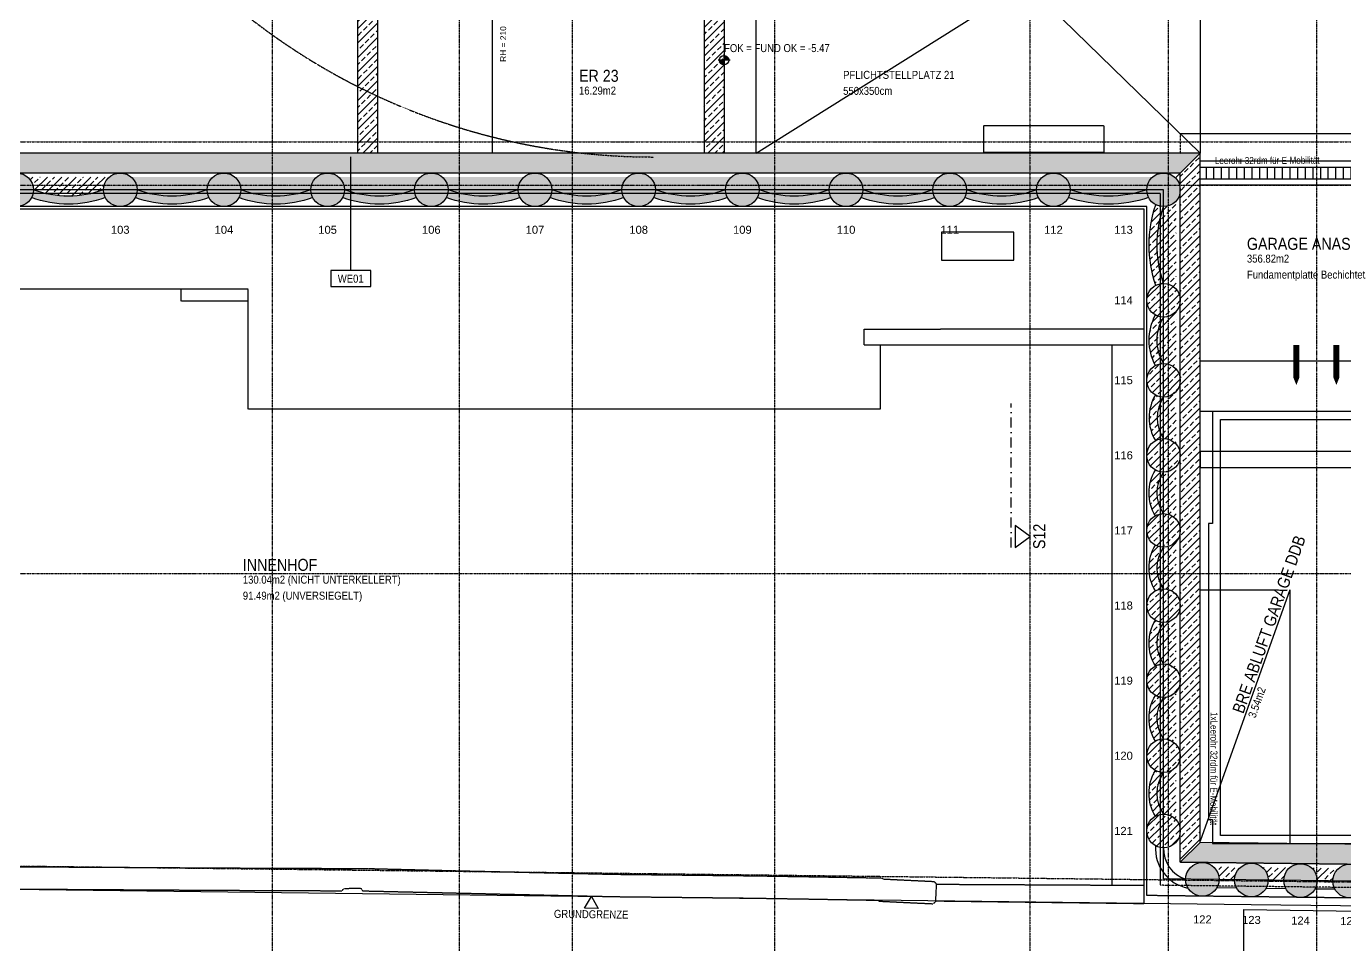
# Model space of a CAD drawing. Header units: millimetres. Extents: x -22184 to 119634, y -59962 to 51543.
# Drawn here: x 19853 to 36323, y -34334 to -22857 of the extents above; entities that cross this region are included whole.
import ezdxf
from ezdxf.enums import TextEntityAlignment as Align

# ---------------------------------------------------------------- set-up
doc = ezdxf.new("R2010")
doc.units = ezdxf.units.MM
for name, pattern in [('DASHDOT', [1, 0.5, -0.25, 0, -0.25]), ('HIDDEN2', [0.1875, 0.125, -0.0625]), ('STRICHPUNKT', [1, 0.5, -0.25, 0, -0.25]), ('STRICHPUNKTX2', [2, 1, -0.5, 0, -0.5])]:
    doc.linetypes.add(name, pattern=pattern)
for name, color, linetype in [('00-WOL-G00-Lkg-M0', 22, 'Continuous'), ('01-SCH-G00-Lkg-M0', 8, 'STRICHPUNKTX2'), ('01-SYM-G00-Lkg-Aufbauten', 8, 'Continuous'), ('01-SYM-G00-Lkg-M0', 8, 'Continuous'), ('01-TXT---------M0', 1, 'Continuous'), ('01-TXT---------PP', 1, 'Continuous'), ('01-TXT-G00-LKG-M0', 1, 'Continuous'), ('02-ANS-G00-LKG-M0', 8, 'Continuous'), ('02-ANS-G00-Lkg-Rigol', 8, 'Continuous'), ('02-AXO-G00-Lkg-M0', 8, 'STRICHPUNKT'), ('02-DIM-G00-LKG-ROHBAU', 8, 'Continuous'), ('02-FIL-G00-Lkg-STB', 8, 'Continuous'), ('02-HID-G00-LKG-M0', 8, 'HIDDEN2'), ('02-PKW-G00-LKG-M0', 8, 'Continuous'), ('02-TWA-G00-LKG-M0', 4, 'Continuous'), ('02-TWB-G00-LKG-M0', 5, 'Continuous'), ('02-WDA-G00-LKG-M0', 8, 'Continuous'), ('07-TXT---------M0', 8, 'Continuous'), ('09-FIL-G00-LKG-BLAU', 161, 'Continuous'), ('09-VER-G00-LKG-GRUNDSTÜCKSGRENZE', 161, 'Continuous')]:
    doc.layers.add(name, color=color, linetype=linetype)
doc.layers.add('00_HLP-G00-LKG-M0', color=6, linetype='Continuous', plot=False)
doc.layers.add('00_HLP-G00-LKG-STELLPLATZ', color=60, linetype='Continuous', plot=False)
doc.layers.add('E_Bauangaben', color=242, linetype='Continuous', true_color=0xcb1042)
doc.styles.add('0.EG (1)$0$ERSTELLTER_STIL_2', font='ARIALN.TTF')
doc.styles.add('ARIAL', font='arial.ttf', dxfattribs={"width": 0.85})
doc.styles.get("Standard").update_dxf_attribs({"font": 'arial.ttf'})
doc.linetypes.add('ZICKZACK', pattern='A,0.00254,-5.08,[131,ltypeshp.shx,S=5.08,R=0,X=-5.08,Y=0],-10.16,[131,ltypeshp.shx,S=5.08,R=180,X=5.08,Y=0],-5.08', length=20.32254)
pattern_1 = [(44.70755, (-36695.91, -241542.11), (-89.34302, 90.25976), []), (44.70755, (-36606.11, -241542.57), (-89.34302, 90.25976), [63.5, -31.75])]
pattern_2 = [(44.70755, (-35675.08, -41544.72), (-89.34302, 90.25976), []), (44.70755, (-35585.27, -41545.18), (-89.34302, 90.25976), [63.5, -31.75])]
pattern_3 = [(45.1423, (16398.9, 6975.42), (-90.02532, 89.57924), []), (45.1423, (16488.7, 6975.64), (-90.02532, 89.57924), [63.5, -31.75])]
pattern_4 = [(45, (-38842.03, -63810.26), (-89.80256, 89.80256), []), (45, (-38752.23, -63810.26), (-89.80256, 89.80256), [63.5, -31.75])]

# ---------------------------------------------------------------- blocks, each defined once
blk = doc.blocks.new('01-HK3')
blk.add_lwpolyline([(0, 0), (0.0423, 0.0732), (-0.0423, 0.0732)], close=True)
at = {"color": 0, "style": 'ARIAL', "width": 0.85}
blk.add_attdef('HEIGHT', text='', height=0.05, dxfattribs=at).set_placement((0, 0.35), align=Align.TOP_CENTER)
blk = doc.blocks.new('01-SQM')
at = {"layer": '01-TXT---------M0', "color": 1, "style": 'ARIAL', "width": 0.85}
blk.add_attdef('ROOM', (0, 0), '', height=0.15, dxfattribs=at)
blk.add_attdef('AREA', text='', height=0.1, dxfattribs=at).set_placement((0, -0.06), align=Align.TOP_LEFT)
at = {"layer": '01-TXT---------PP', "color": 1, "style": 'ARIAL', "width": 0.85}
blk.add_attdef('NR', text='', height=0.15, dxfattribs=at).set_placement((-0.117, 0), align=Align.RIGHT)
blk.add_attdef('FLOOR', text='', height=0.1, dxfattribs=at).set_placement((0, -0.26), align=Align.TOP_LEFT)
blk = doc.blocks.new('BodenWandaufbau')
blk.add_line((0.597, -0.391), (0.597, -1.811))
blk.add_lwpolyline([(0.597, -0.391), (0.847, -0.391), (0.847, -0.191), (0.347, -0.191), (0.347, -0.391)], close=True)
at = {"layer": '01-TXT---------M0', "color": 0, "style": 'ARIAL', "width": 0.85}
blk.add_attdef('NR', text='', height=0.1, rotation=0, dxfattribs=at).set_placement((0.597, -0.291), align=Align.MIDDLE)
blk = doc.blocks.new('01-HK1')
for p, q in [((-0.001, -0.074), (-0.001, 0.074)), ((0.074, 0), (-0.075, 0))]:
    blk.add_line(p, q)
blk.add_circle((-0.001, 0), 0.0586)
for points in [[(-0.001, 0.059), (0.041, 0.041), (-0.001, 0)], [(-0.001, 0), (0.058, 0), (0.041, 0.041)], [(-0.059, 0), (-0.042, -0.041), (-0.001, 0)], [(-0.042, -0.041), (-0.001, -0.059), (-0.001, 0)]]:
    blk.add_solid(points)
at = {"layer": '01-TXT---------M0', "color": 8, "style": 'ARIAL', "width": 0.85}
blk.add_attdef('HEIGHT', text='', height=0.1, dxfattribs=at).set_placement((0, 0.2), align=Align.TOP_CENTER)
blk = doc.blocks.new('07_Doppelparker_2_250x520')
blk.add_lwpolyline([(5.4, -2.6), (5.1, -2.6), (5.1, -2.65), (1.4, -2.65), (1.4, -2.6), (0, -2.6), (0, 2.6), (1.4, 2.6), (1.4, 2.65), (5.1, 2.65), (5.1, 2.6), (5.4, 2.6), (5.4, -2.6)])
for points in [[(0.1, 2.5), (0.1, 0), (5.3, 0), (5.3, 2.5)], [(0.1, -2.5), (0.1, 0), (5.3, 0), (5.3, -2.5)]]:
    blk.add_lwpolyline(points, close=True)
blk = doc.blocks.new('schnittführung')
at = {"color": 4, "linetype": 'DASHDOT', "ltscale": 0.25}
blk.add_line((0.237, -0.138), (0.237, 1.662), dxfattribs=at)
blk.add_line((0.237, -0.138), (0.237, 1.662), dxfattribs=at)
blk.add_line((0.237, -0.138), (0.237, 1.662), dxfattribs=at)
at = {"color": 4}
blk.add_lwpolyline([(0.187, 0.138), (0.187, -0.138), (0, 0)], close=True, dxfattribs=at)
at = {"layer": '07-TXT---------M0', "color": 9, "style": 'ARIAL', "text_generation_flag": 6, "width": 0.85}
blk.add_attdef('SCHNITT', text='', height=0.15, rotation=270, dxfattribs=at).set_placement((-0.037, 0), align=Align.CENTER)

msp = doc.modelspace()

# ---------------------------------------------------------------- hatches: boundary and pattern name
at = {"layer": '02-ANS-G00-Lkg-Rigol'}
h = msp.add_hatch(dxfattribs=at)
h.set_pattern_fill('ANSI31', color=256, scale=30, angle=152.04654196, style=0)
h.set_pattern_definition([(90, (-38842.03, -63810.26), (-95.25, -1e-06), [])])
h.paths.add_polyline_path([(39820.5962, -24615.2555), (39820.5962, -24765.2555), (34520.5985, -24765.2556), (34520.5985, -24615.2556)])
at = {"layer": '02-FIL-G00-Lkg-STB'}
h = msp.add_hatch(dxfattribs=at)
h.set_pattern_fill('ANSI33', color=256, scale=20, angle=107.04654196, style=0)
h.set_pattern_definition(pattern_4)
h.paths.add_polyline_path([(24240.5985, -19402.7306, -0.0210312694), (23990.5985, -19118.6829), (23990.5985, -24440.2557), (24240.5985, -24440.2557)])
h = msp.add_hatch(dxfattribs=at)
h.set_pattern_fill('ANSI33', color=256, scale=20, angle=107.04654196, style=0)
h.set_pattern_definition(pattern_4)
h.paths.add_polyline_path([(28320.5985, -24440.2557), (28570.5985, -24440.2557), (28570.5985, -20790.2557), (28570.5985, -20540.2554), (28320.5985, -20540.2557)])
h = msp.add_hatch(dxfattribs=at)
h.set_pattern_fill('ANSI33', color=256, scale=20, angle=107.04654196, style=0)
h.set_pattern_definition(pattern_4)
h.paths.add_polyline_path([(34520.5985, -24440.2556), (19540.5985, -24440.2558), (19290.6048, -24690.2495), (34270.5986, -24690.2555)])
h = msp.add_hatch(dxfattribs=at)
h.set_pattern_fill('ANSI33', color=256, scale=20, angle=107.04654196, style=0)
h.set_pattern_definition(pattern_4)
h.paths.add_polyline_path([(34520.5985, -24765.2556), (34520.5985, -24765.2556), (34520.5985, -24615.2556), (34520.5985, -24440.2556), (34270.5985, -24690.2556), (34270.5987, -33305.6203), (34520.5991, -33058.6023), (34520.5988, -28370.2549), (34520.5986, -28370.2549), (34520.5986, -28170.2549), (34520.5988, -28170.2549)])
h = msp.add_hatch(dxfattribs=at)
h.set_pattern_fill('ANSI33', color=256, scale=20, angle=107.04654196, style=0)
h.set_pattern_definition(pattern_1)
edge = h.paths.add_edge_path()
edge.add_arc((19730.5985, -24900.2558), 210, 107.04654196, 467.04654196)
edge = h.paths.add_edge_path()
edge.add_arc((21026.0531, -24900.2558), 210, 107.04654196, 467.04654196)
edge = h.paths.add_edge_path()
edge.add_arc((22321.5076, -24900.2558), 210, 107.04654196, 467.04654196)
edge = h.paths.add_edge_path()
edge.add_arc((23616.9622, -24900.2557), 210, 107.04654196, 467.04654196)
edge = h.paths.add_edge_path()
edge.add_arc((24912.4167, -24900.2557), 210, 107.04654196, 467.04654196)
edge = h.paths.add_edge_path()
edge.add_arc((26207.8713, -24900.2557), 210, 107.04654196, 467.04654196)
edge = h.paths.add_edge_path()
edge.add_arc((27503.3258, -24900.2557), 210, 107.04654196, 467.04654196)
edge = h.paths.add_edge_path()
edge.add_arc((28798.7803, -24900.2557), 210, 107.04654196, 467.04654196)
edge = h.paths.add_edge_path()
edge.add_arc((30094.2349, -24900.2557), 210, 107.04654196, 467.04654196)
edge = h.paths.add_edge_path()
edge.add_arc((31389.6894, -24900.2557), 210, 107.04654196, 467.04654196)
edge = h.paths.add_edge_path()
edge.add_arc((32685.144, -24900.2556), 210, 107.04654196, 467.04654196)
edge = h.paths.add_edge_path()
edge.add_arc((34060.5985, -24900.2556), 210, 107.04654196, 467.04654196)
h = msp.add_hatch(dxfattribs=at)
h.set_pattern_fill('ANSI33', color=256, scale=20, angle=107.04654196, style=0)
h.set_pattern_definition(pattern_2)
h.paths.add_polyline_path([(20890.0384, -24740.2558), (19866.6132, -24740.2558, -0.220012499), (19940.5985, -24900.2558, 0.1827622014), (20816.0531, -24900.2558, -0.220012499)])
h = msp.add_hatch(dxfattribs=at)
h.set_pattern_fill('ANSI33', color=256, scale=20, angle=107.04654196, style=0)
h.set_pattern_definition(pattern_2)
h.paths.add_polyline_path([(33924.5838, -24740.2556), (32821.1587, -24740.2556, -0.2200124989), (32895.144, -24900.2556, 0.1674632471), (33850.5985, -24900.2556, -0.2200124989)])
h.paths.add_polyline_path([(32549.1293, -24740.2556), (31525.7041, -24740.2556, -0.220012499), (31599.6894, -24900.2556, 0.1827622014), (32475.144, -24900.2556, -0.220012499)])
h.paths.add_polyline_path([(31253.6747, -24740.2557), (30230.2496, -24740.2557, -0.2200124989), (30304.2349, -24900.2557, 0.1827622014), (31179.6894, -24900.2557, -0.2200124989)])
h.paths.add_polyline_path([(29958.2202, -24740.2557), (28934.795, -24740.2557, -0.2200124989), (29008.7803, -24900.2557, 0.1827622014), (29884.2349, -24900.2557, -0.2200124989)])
h.paths.add_polyline_path([(28588.7803, -24900.2557, -0.2200124989), (28662.7656, -24740.2557), (27639.3405, -24740.2557, -0.2200124989), (27713.3258, -24900.2557, 0.1827622014)])
h.paths.add_polyline_path([(27293.3258, -24900.2557, -0.2200124989), (27367.3111, -24740.2557), (26343.886, -24740.2557, -0.220012499), (26417.8713, -24900.2557, 0.1827622014)])
h.paths.add_polyline_path([(25997.8713, -24900.2557, -0.2200124989), (26071.8565, -24740.2557), (25048.4314, -24740.2557, -0.220012499), (25122.4167, -24900.2557, 0.1827622014)])
h.paths.add_polyline_path([(24776.402, -24740.2557), (23752.9769, -24740.2557, -0.220012499), (23826.9622, -24900.2557, 0.1827622014), (24702.4167, -24900.2557, -0.2200124989)])
h.paths.add_polyline_path([(23480.9475, -24740.2557), (22457.5223, -24740.2558, -0.220012499), (22531.5076, -24900.2558, 0.1827622014), (23406.9622, -24900.2557, -0.2200124989)])
h.paths.add_polyline_path([(22185.4929, -24740.2558), (21162.0678, -24740.2558, -0.220012499), (21236.0531, -24900.2558, 0.1827622014), (22111.5076, -24900.2558, -0.2200124989)])
h = msp.add_hatch(dxfattribs=at)
h.set_pattern_fill('ANSI33', color=256, scale=20, angle=107.04654196, style=0)
h.set_pattern_definition(pattern_2)
h.paths.add_polyline_path([(19940.5985, -24900.2558, -0.1216104922), (19916.4717, -24997.9858, 0.1781298372), (20840.1799, -24997.9858, -0.1216104922), (20816.0531, -24900.2558, -0.1827622014)])
h.paths.add_polyline_path([(22135.6344, -24997.9858, -0.1216104922), (22111.5076, -24900.2558, -0.1827622014), (21236.0531, -24900.2558, -0.1216104922), (21211.9263, -24997.9858, 0.1781298372)])
h.paths.add_polyline_path([(23406.9622, -24900.2557, -0.1827622014), (22531.5076, -24900.2558, -0.1216104922), (22507.3808, -24997.9858, 0.1781298372), (23431.089, -24997.9858, -0.1216104921)])
h.paths.add_polyline_path([(24726.5435, -24997.9857, -0.1216104922), (24702.4167, -24900.2557, -0.1827622014), (23826.9622, -24900.2557, -0.1216104922), (23802.8354, -24997.9857, 0.1781298372)])
h.paths.add_polyline_path([(26021.9981, -24997.9857, -0.1216104922), (25997.8713, -24900.2557, -0.1827622014), (25122.4167, -24900.2557, -0.1216104922), (25098.2899, -24997.9857, 0.1781298372)])
h.paths.add_polyline_path([(27317.4526, -24997.9857, -0.1216104922), (27293.3258, -24900.2557, -0.1827622014), (26417.8713, -24900.2557, -0.1216104922), (26393.7444, -24997.9857, 0.1781298372)])
h.paths.add_polyline_path([(28612.9071, -24997.9857, -0.1216104922), (28588.7803, -24900.2557, -0.1827622014), (27713.3258, -24900.2557, -0.1216104922), (27689.199, -24997.9857, 0.1781298372)])
h.paths.add_polyline_path([(29908.3617, -24997.9857, -0.1216104921), (29884.2349, -24900.2557, -0.1827622014), (29008.7803, -24900.2557, -0.1216104922), (28984.6535, -24997.9857, 0.1781298372)])
h.paths.add_polyline_path([(31203.8162, -24997.9857, -0.1216104922), (31179.6894, -24900.2557, -0.1827622014), (30304.2349, -24900.2557, -0.1216104922), (30280.1081, -24997.9857, 0.1781298372)])
h.paths.add_polyline_path([(32499.2708, -24997.9856, -0.1216104921), (32475.144, -24900.2556, -0.1827622014), (31599.6894, -24900.2556, -0.1216104922), (31575.5626, -24997.9857, 0.1781298372)])
h.paths.add_polyline_path([(33874.5915, -24997.7307, -0.1212626825), (33850.5985, -24900.2556, -0.1674632471), (32895.144, -24900.2556, -0.1212626824), (32871.151, -24997.7307, 0.1644874363)])
h = msp.add_hatch(dxfattribs=at)
h.set_pattern_fill('ANSI33', color=256, scale=20, angle=107.04654196, style=0)
h.set_pattern_definition(pattern_3)
h.paths.add_polyline_path([(34060.5985, -25110.2556, -0.1212469858), (33963.135, -25086.2687, 0.1637669861), (33963.135, -26094.2426, -0.1212469858), (34060.5985, -26070.2557, -0.1666666585)])
h.paths.add_polyline_path([(34060.5986, -26490.2557, -0.1253217798), (33960.1612, -26464.68, 0.2521253796), (33960.1612, -27095.8156, -0.1253217801), (34060.5986, -27070.24, -0.27586953)])
h.paths.add_polyline_path([(34060.5986, -27490.24, -0.1271147284), (33958.8618, -27463.9507, 0.2739785048), (33958.8618, -28035.2602, -0.1271147284), (34060.5986, -28008.9709, -0.3084450745)])
h.paths.add_polyline_path([(34060.5986, -28428.9709, -0.1272252995), (33958.7819, -28402.6373, 0.2752835703), (33958.7819, -28974.1701, -0.1272252996), (34060.5986, -28947.8365, -0.3102286128)])
h.paths.add_polyline_path([(34060.5986, -29367.8365, -0.1272358173), (33958.7743, -29341.4988, 0.2753989658), (33958.7743, -29912.7705, -0.1272358172), (34060.5986, -29886.4328, -0.3104076854)])
h.paths.add_polyline_path([(34060.5986, -30306.4328, -0.1272218709), (33958.7844, -30280.1006, 0.2752459305), (33958.7844, -30851.7185, -0.1272218711), (34060.5986, -30825.3864, -0.3101702205)])
h.paths.add_polyline_path([(34060.5986, -31245.3864, -0.1272392552), (33958.7718, -31219.0472, 0.2754366615), (33958.7718, -31790.2338, -0.1272392555), (34060.5986, -31763.8946, -0.3104662005)])
h.paths.add_polyline_path([(34060.5986, -32183.8946, -0.1272305554), (33958.7781, -32157.5589, 0.2753412516), (33958.7781, -32728.9612, -0.1272305554), (34060.5986, -32702.6255, -0.310318113)])
h = msp.add_hatch(dxfattribs=at)
h.set_pattern_fill('ANSI33', color=256, scale=20, angle=107.04654196, style=0)
h.set_pattern_definition(pattern_3)
h.paths.add_polyline_path([(34220.5985, -25036.2703, -0.2200124994), (34060.5985, -25110.2556), (34060.5985, -26070.2557, -0.2200124991), (34220.5985, -26144.241)])
h.paths.add_polyline_path([(34060.5985, -25110.2556, 0.1666666579), (34060.5985, -26070.2557)])
h.paths.add_polyline_path([(34220.5986, -26416.2704, -0.2200124991), (34060.5986, -26490.2557), (34060.5986, -27070.24, -0.220012499), (34220.5986, -27144.2253)])
h.paths.add_polyline_path([(34060.5986, -26490.2557, 0.2758695311), (34060.5986, -27070.24)])
h.paths.add_polyline_path([(34220.5986, -27416.2547, -0.2200124989), (34060.5986, -27490.24), (34060.5986, -28008.9709, -0.2200124989), (34220.5986, -28082.9562)])
h.paths.add_polyline_path([(34060.5986, -27490.24, 0.3084450745), (34060.5986, -28008.9709)])
h.paths.add_polyline_path([(34220.5986, -28354.9856, -0.2200124988), (34060.5986, -28428.9709), (34060.5986, -28947.8365, -0.2200124987), (34220.5986, -29021.8218)])
h.paths.add_polyline_path([(34060.5986, -28428.9709, 0.3102286114), (34060.5986, -28947.8365)])
h.paths.add_polyline_path([(35225.4724, -31543.3078), (35355.3181, -31177.946), (35210.8933, -31126.619), (35081.0476, -31491.9808)], flags=9)
h.paths.add_polyline_path([(35083.4872, -31506.8919), (35774.3181, -29563.0207), (35555.0778, -29485.105), (34864.2468, -31428.9763)], flags=9)
h.paths.add_polyline_path([(37932.8264, -28300.6427), (38862.4575, -28300.6421), (38862.4574, -28145.4238), (37932.8263, -28145.4245)], flags=9)
h.paths.add_polyline_path([(37932.8264, -27940.644), (38862.4575, -27940.6434), (38862.4574, -27785.4251), (37932.8263, -27785.4258)], flags=9)
h.paths.add_polyline_path([(36280.7749, -30866.4851), (36280.7749, -30188.7736), (36411.1296, -30188.7736), (36411.1296, -30866.4851)], flags=9)
h = msp.add_hatch(dxfattribs=at)
h.set_pattern_fill('ANSI33', color=256, scale=20, angle=107.04654196, style=0)
h.set_pattern_definition(pattern_1)
edge = h.paths.add_edge_path()
edge.add_arc((34060.5986, -32912.6255), 210, 107.04654196, 467.04654196)
edge = h.paths.add_edge_path()
edge.add_arc((34060.5986, -31973.8946), 210, 107.04654196, 467.04654196)
edge = h.paths.add_edge_path()
edge.add_arc((34060.5986, -31035.3864), 210, 107.04654196, 467.04654196)
edge = h.paths.add_edge_path()
edge.add_arc((34060.5986, -30096.4328), 210, 107.04654196, 467.04654196)
edge = h.paths.add_edge_path()
edge.add_arc((34060.5986, -29157.8365), 210, 107.04654196, 467.04654196)
edge = h.paths.add_edge_path()
edge.add_arc((34060.5986, -28218.9709), 210, 107.04654196, 467.04654196)
edge = h.paths.add_edge_path()
edge.add_arc((34060.5986, -27280.24), 210, 107.04654196, 467.04654196)
edge = h.paths.add_edge_path()
edge.add_arc((34060.5986, -26280.2557), 210, 107.04654196, 467.04654196)
h = msp.add_hatch(dxfattribs=at)
h.set_pattern_fill('ANSI33', color=256, scale=20, angle=107.04654196, style=0)
h.set_pattern_definition(pattern_3)
h.paths.add_polyline_path([(34220.5986, -29293.8513, -0.2200124987), (34060.5986, -29367.8365), (34060.5986, -29886.4328, -0.2200124986), (34220.5986, -29960.418)])
h.paths.add_polyline_path([(34060.5986, -29367.8365, 0.3104076854), (34060.5986, -29886.4328)])
h.paths.add_polyline_path([(34220.5986, -30232.4475, -0.2200124985), (34060.5986, -30306.4328), (34060.5986, -30825.3864, -0.2200124984), (34220.5986, -30899.3717)])
h.paths.add_polyline_path([(34060.5986, -30306.4328, 0.3101702203), (34060.5986, -30825.3864)])
h.paths.add_polyline_path([(34220.5986, -31171.4011, -0.2200124983), (34060.5986, -31245.3864), (34060.5986, -31763.8946, -0.2200124982), (34220.5986, -31837.8799)])
h.paths.add_polyline_path([(34060.5986, -31245.3864, 0.3104662004), (34060.5986, -31763.8946)])
h.paths.add_polyline_path([(34060.5986, -32183.8946, 0.3103181129), (34060.5986, -32702.6255)])
h.paths.add_polyline_path([(34220.5986, -32109.9093, -0.2200124982), (34060.5986, -32183.8946), (34060.5986, -32702.6255, -0.220012498), (34220.5986, -32776.6108)])
h = msp.add_hatch(dxfattribs=at)
h.set_pattern_fill('ANSI33', color=256, scale=20, angle=107.04654196, style=0)
h.set_pattern_definition(pattern_4)
h.paths.add_polyline_path([(34520.5991, -33058.6023), (34270.5987, -33305.6203), (34270.5987, -33305.6203), (35761.9845, -33323.5169, -0.0301758164), (35787.3073, -33323.8208), (36369.967, -33330.8127, -0.0422342608), (36405.378, -33331.2377), (45870.5946, -33444.8201), (45620.5946, -33191.8022)])
h = msp.add_hatch(dxfattribs=at)
h.set_pattern_fill('ANSI33', color=256, scale=20, angle=107.04654196, style=0)
h.set_pattern_definition(pattern_1)
edge = h.paths.add_edge_path()
edge.add_arc((34546.0727, -33518.9411), 210, 107.04654196, 467.04654196)
edge = h.paths.add_edge_path()
edge.add_arc((35159.0994, -33526.2975), 210, 107.04654196, 467.04654196)
edge = h.paths.add_edge_path()
edge.add_arc((35772.1306, -33533.2717), 210, 107.04654196, 467.04654196)
edge = h.paths.add_edge_path()
edge.add_arc((36385.1617, -33540.2623), 210, 107.04654196, 467.04654196)
edge = h.paths.add_edge_path()
edge.add_arc((36998.1793, -33548.3664), 210, 107.04654196, 467.04654196)
edge = h.paths.add_edge_path()
edge.add_arc((37611.206, -33555.7227), 210, 107.04654196, 467.04654196)
edge = h.paths.add_edge_path()
edge.add_arc((38224.2326, -33563.079), 210, 107.04654196, 467.04654196)
edge = h.paths.add_edge_path()
edge.add_arc((38837.2593, -33570.4353), 210, 107.04654196, 467.04654196)
edge = h.paths.add_edge_path()
edge.add_arc((39450.2859, -33577.7916), 210, 107.04654196, 467.04654196)
edge = h.paths.add_edge_path()
edge.add_arc((40063.3125, -33585.148), 210, 107.04654196, 467.04654196)
edge = h.paths.add_edge_path()
edge.add_arc((40676.3392, -33592.5043), 210, 107.04654196, 467.04654196)
edge = h.paths.add_edge_path()
edge.add_arc((41289.3658, -33599.8606), 210, 107.04654196, 467.04654196)
edge = h.paths.add_edge_path()
edge.add_arc((41902.3925, -33607.2169), 210, 107.04654196, 467.04654196)
edge = h.paths.add_edge_path()
edge.add_arc((42515.4191, -33614.5732), 210, 107.04654196, 467.04654196)
edge = h.paths.add_edge_path()
edge.add_arc((43128.4457, -33621.9295), 210, 107.04654196, 467.04654196)
edge = h.paths.add_edge_path()
edge.add_arc((43741.4724, -33629.2858), 210, 107.04654196, 467.04654196)
edge = h.paths.add_edge_path()
edge.add_arc((44354.499, -33636.6421), 210, 107.04654196, 467.04654196)
edge = h.paths.add_edge_path()
edge.add_arc((44967.5257, -33643.9985), 210, 107.04654196, 467.04654196)
edge = h.paths.add_edge_path()
edge.add_arc((45580.5523, -33651.3548), 210, 107.04654196, 467.04654196)
h = msp.add_hatch(dxfattribs=at)
h.set_pattern_fill('ANSI33', color=256, scale=20, angle=107.04654196, style=0)
h.set_pattern_definition(pattern_2)
h.paths.add_polyline_path([(35025.0144, -33364.6769), (34683.9974, -33360.5847, -0.220012499), (34756.0575, -33521.461), (34949.1145, -33523.7776, -0.220012499)])
h.paths.add_polyline_path([(35637.5928, -33372.0279), (35297.0242, -33367.941, -0.220012499), (35369.0843, -33528.8173), (35562.1415, -33531.134, -0.2197543178)])
h.paths.add_polyline_path([(36250.1929, -33379.379), (35910.499, -33375.3027, -0.2197543178), (35982.1106, -33536.1736), (36175.1691, -33538.4903, -0.2195094684)])
h.paths.add_polyline_path([(36864.0943, -33386.7459), (36523.9522, -33382.6642, -0.2195094684), (36595.1362, -33543.5299), (36788.1945, -33545.8466, -0.220012499)])
h.paths.add_polyline_path([(37477.1209, -33394.1022), (37136.1041, -33390.01, -0.220012499), (37208.1642, -33550.8862), (37401.2211, -33553.2029, -0.220012499)])
h.paths.add_polyline_path([(38090.1476, -33401.4585), (37749.1307, -33397.3663, -0.220012499), (37821.1909, -33558.2425), (38014.2477, -33560.5592, -0.220012499)])
h.paths.add_polyline_path([(38703.1742, -33408.8148), (38362.1574, -33404.7226, -0.220012499), (38434.2175, -33565.5988), (38627.2744, -33567.9155, -0.220012499)])
h.paths.add_polyline_path([(39316.2008, -33416.1711), (38975.184, -33412.0789, -0.220012499), (39047.2441, -33572.9551), (39240.301, -33575.2718, -0.220012499)])
h.paths.add_polyline_path([(39929.2275, -33423.5274), (39588.2107, -33419.4352, -0.220012499), (39660.2708, -33580.3115), (39853.3277, -33582.6281, -0.2200124991)])

# ---------------------------------------------------------------- linework, layer by layer
at = {"layer": '00-WOL-G00-Lkg-M0', "linetype": 'ZICKZACK', "ltscale": 0.005}
msp.add_lwpolyline([(32188.7484, -25430.4741), (31288.7484, -25430.4741), (31288.7484, -25780.4741), (32188.7484, -25780.4741)], close=True, dxfattribs=at)
at = {"layer": '00_HLP-G00-LKG-M0'}
msp.add_lwpolyline([(-7962.4861, 14042.6163), (6138.2554, 14151.8913), (6128.3431, 12209.9263), (28815.6843, 12266.2745), (28718.2894, -3930.2557), (46080.5922, -3930.2555), (46080.5946, -33657.3553), (34060.5986, -33513.1155), (34060.5985, -24900.2556), (19080.5985, -24900.2558), (19080.5983, -3432.2786), (-8051.7171, -3439.0642)], close=True, dxfattribs=at)
at = {"layer": '00_HLP-G00-LKG-STELLPLATZ'}
for points in [[(35720.5986, -26840.256, 75, 75, 0), (35720.5986, -27090.256, 200, 0, 0), (35720.5986, -27340.256, 0, 0, 0)], [(36220.5986, -26840.2559, 75, 75, 0), (36220.5986, -27090.2559, 200, 0, 0), (36220.5986, -27340.2559, 0, 0, 0)]]:
    msp.add_lwpolyline(points, format="xyseb", dxfattribs=at)
at = {"layer": '01-SYM-G00-Lkg-M0'}
msp.add_lwpolyline([(35640.5986, -29900.2556), (34520.5991, -33039.5175)], dxfattribs=at)
at = {"layer": '02-ANS-G00-LKG-M0'}
msp.add_lwpolyline([(39920.5986, -27670.2555), (34520.5986, -27670.2556)], dxfattribs=at)
at = {"layer": '02-ANS-G00-Lkg-Rigol'}
msp.add_lwpolyline([(34520.5985, -24440.2556), (30770.5985, -20790.2557)], dxfattribs=at)
for points in [[(39820.5962, -24615.2555), (39820.5962, -24765.2555), (34520.5985, -24765.2556), (34520.5985, -24615.2556)], [(39920.5986, -28170.2548), (34520.5986, -28170.2549), (34520.5986, -28370.2549), (39920.5986, -28370.2548)]]:
    msp.add_lwpolyline(points, close=True, dxfattribs=at)
at = {"layer": '02-AXO-G00-Lkg-M0'}
for points in [[(22925.5983, -1486.5576), (22925.5987, -36413.9994)], [(25260.598, -1486.5576), (25260.5984, -36413.9994)], [(26670.5983, -1486.5576), (26670.5987, -36413.9994)], [(29200.5983, -1486.5575), (29200.5987, -36413.9993)], [(32390.5983, -1486.5588), (32390.5987, -36414.0006)], [(34120.5983, -1486.5575), (34120.5987, -36413.9993)], [(35970.5983, -1486.5574), (35970.5987, -36413.9992)], [(16057.967, -24300.2558), (49670.5985, -24300.2554)], [(16057.967, -24840.2558), (49670.5985, -24840.2554)], [(16057.9671, -29695.2558), (49670.5986, -29695.2554)], [(16057.9671, -33307.0848), (49670.5986, -33710.436)]]:
    msp.add_lwpolyline(points, dxfattribs=at)
at = {"layer": '02-FIL-G00-Lkg-STB'}
for points in [[(34220.5985, -24740.2556), (34520.5985, -24440.2556)], [(34520.5991, -33058.6023), (34270.5986, -33305.6203)]]:
    msp.add_lwpolyline(points, dxfattribs=at)
at = {"layer": '02-HID-G00-LKG-M0'}
for p, q in [((38120.5968, -24200.2556), (34270.5985, -24200.2556)), ((34520.5986, -29900.2556), (35500.5986, -29900.2556)), ((35640.5986, -29900.2556), (35640.5987, -33072.0423))]:
    msp.add_line(p, q, dxfattribs=at)
at = {"layer": '02-HID-G00-LKG-M0', "ltscale": 2}
for p, q in [((34270.5985, -24200.2556), (34270.5985, -24450.2556)), ((46120.5986, -33737.8411), (34020.5986, -33592.6412))]:
    msp.add_line(p, q, dxfattribs=at)
at = {"layer": '02-HID-G00-LKG-M0', "color": 4}
for p, q in [((34270.5985, -24690.2556), (19290.5985, -24690.2558)), ((34270.5986, -33305.6203), (34270.5985, -24690.2556)), ((33850.5985, -25110.2556), (18870.5985, -25110.2558)), ((33850.5986, -33720.6106), (33850.5985, -25110.2556)), ((45870.5946, -33444.8201), (34270.5986, -33305.6203)), ((46290.5946, -33869.8904), (33850.5986, -33720.6106))]:
    msp.add_line(p, q, dxfattribs=at)
at = {"layer": '02-HID-G00-LKG-M0'}
for points in [[(25672.853, -20406.7836), (25672.8531, -24440.2557)], [(39790.5962, -24540.2556), (34520.5985, -24540.2556)], [(18694.4721, -24646.9327), (18694.4721, -24646.9327), (18697.3529, -26456.2392), (18681.0373, -28115.7943), (18668.2823, -28748.0066), (18648.1285, -28771.8401), (18645.1581, -31007.1593), (18661.6735, -31041.5565), (18662.33, -33632.8582), (22337.9344, -33654.8482), (23797.6829, -33660.8635), (23821.9906, -33632.132), (24030.9433, -33626.9964), (24047.5066, -33650.6204), (24047.7837, -33661.8942), (27189.7896, -33733.8358), (28904.0343, -33752.4593), (29679.2845, -33764.772), (30366.9486, -33776.8372), (30481.9783, -33778.9279), (30513.6198, -33791.2327), (31183.837, -33823.3822)], [(39790.5962, -24840.2555), (34520.5985, -24840.2556)], [(19000.5985, -24940.2558), (34020.5985, -24940.2556)], [(34020.5985, -24940.2556), (34020.5986, -33592.6412)], [(31183.8284, -33823.3894), (31214.8877, -33797.2732), (31225.0639, -33579.1333), (31196.5293, -33548.6748), (30571.5407, -33518.6949), (30535.9745, -33504.8639), (30371.8593, -33501.8811), (29683.8802, -33489.8103), (28907.7116, -33477.483), (27194.4047, -33458.8697), (25177.7663, -33413.0801), (24132.8542, -33387.2424), (22339.3236, -33379.8516), (18982.2608, -33359.7673), (18982.041, -32492.1321), (18981.6551, -30968.6767), (18964.8477, -30933.6714), (18964.7599, -29531.3044), (18967.6087, -28889.6158), (18985.9275, -28867.9525), (19001.0055, -28120.5948), (19017.3554, -26457.5574), (19015.258, -25140.2558)], [(22625.5985, -26140.2558), (19016.8502, -26140.2558)], [(22626.4584, -26290.2558), (21785.5986, -26290.2558), (21785.5985, -26140.2558)], [(30520.5986, -26840.2557), (30520.5986, -27640.2557), (22625.5986, -27640.2558), (22626.5539, -26140.2558)], [(33820.5981, -26840.2556), (30320.5986, -26840.2557), (30320.5986, -26640.2557), (33820.5987, -26638.8059)], [(33420.5987, -33590.3399), (33420.5987, -26840.2556)], [(39920.5986, -27040.2555), (34520.5987, -27040.2556)], [(31225.0639, -33579.1333), (33820.5969, -33592.3816)], [(31215.3359, -33787.6667), (33820.5969, -33819.7958), (33820.7477, -33790.2564)]]:
    msp.add_lwpolyline(points, dxfattribs=at)
msp.add_lwpolyline([(31815.5985, -24435.2556), (31815.5985, -24095.2556), (33315.599, -24095.2556), (33315.599, -24435.2556)], close=True, dxfattribs=at)
at = {"layer": '02-HID-G00-LKG-M0', "ltscale": 2}
msp.add_arc((27690.5984, -16290.2557), 8200, 207.12958332, 270.00000069, dxfattribs=at)
at = {"layer": '02-PKW-G00-LKG-M0'}
for points in [[(34520.5985, -20990.2556), (34520.5985, -24440.2556), (28970.5985, -24440.2557), (28970.5985, -20990.2557), (34520.5985, -20990.2556)], [(28970.5985, -24440.2557), (34470.5985, -20990.2556)]]:
    msp.add_lwpolyline(points, dxfattribs=at)
at = {"layer": '02-TWA-G00-LKG-M0'}
for p, q in [((28320.5985, -20540.2557), (28320.5985, -24440.2557)), ((28570.5985, -20790.2557), (28570.5985, -24440.2557)), ((34520.5985, -24440.2556), (19540.5985, -24440.2558)), ((34520.5991, -33058.6023), (34520.5985, -24440.2556)), ((34270.5985, -24690.2555), (19290.5985, -24690.2495)), ((34270.5987, -33305.6203), (34270.5985, -24690.2555)), ((45620.5946, -33191.8022), (34520.5991, -33058.6023)), ((45870.5946, -33444.8201), (34270.5987, -33305.6203))]:
    msp.add_line(p, q, dxfattribs=at)
for points in [[(23990.5985, -19118.6829), (23990.5985, -24440.2557)], [(24240.5985, -19402.7306), (24240.5985, -24440.2557)], [(34756.0575, -33521.461), (34949.1145, -33523.7776)], [(35369.0843, -33528.8173), (35562.1415, -33531.134)], [(35982.1106, -33536.1736), (36175.1691, -33538.4903)], [(34729.5213, -33621.1497), (34973.2509, -33624.0745)], [(35342.5481, -33628.506), (35586.485, -33631.4333)], [(35955.3673, -33635.8599), (36199.7111, -33638.792)]]:
    msp.add_lwpolyline(points, dxfattribs=at)
for points in [[(20840.1804, -24997.9856, -0.1781242797), (19916.4993, -24997.9959)], [(20816.0531, -24900.2558, -0.1827622014), (19940.5985, -24900.2558, 0.0000000045)], [(22135.6349, -24997.9856, -0.1781242797), (21211.9538, -24997.9959)], [(22111.5076, -24900.2558, -0.1827622014), (21236.0531, -24900.2558, 0.0000000045)], [(23431.0895, -24997.9856, -0.1781242797), (22507.4084, -24997.9959)], [(23406.9622, -24900.2557, -0.1827622014), (22531.5076, -24900.2558, 0.0000000045)], [(24726.544, -24997.9855, -0.1781242797), (23802.8629, -24997.9959)], [(24702.4167, -24900.2557, -0.1827622014), (23826.9622, -24900.2557, 0.0000000045)], [(26021.9986, -24997.9855, -0.1781242797), (25098.3175, -24997.9959)], [(25997.8713, -24900.2557, -0.1827622014), (25122.4167, -24900.2557, 0.0000000045)], [(27317.4531, -24997.9855, -0.1781242797), (26393.772, -24997.9959)], [(27293.3258, -24900.2557, -0.1827622014), (26417.8713, -24900.2557, 0.0000000045)], [(28612.9077, -24997.9855, -0.1781242797), (27689.2266, -24997.9958)], [(28588.7803, -24900.2557, -0.1827622014), (27713.3258, -24900.2557, 0.0000000045)], [(29908.3622, -24997.9855, -0.1781242797), (28984.6811, -24997.9958)], [(29884.2349, -24900.2557, -0.1827622014), (29008.7803, -24900.2557, 0.0000000045)], [(31203.8168, -24997.9855, -0.1781242797), (30280.1357, -24997.9958)], [(31179.6894, -24900.2557, -0.1827622014), (30304.2349, -24900.2557, 0.0000000045)], [(32499.2713, -24997.9855, -0.1781242797), (31575.5902, -24997.9958)], [(32475.144, -24900.2556, -0.1827622014), (31599.6894, -24900.2556, 0.0000000045)], [(33874.5837, -24997.7334, -0.1644869032), (32871.1462, -24997.7291, -0.1644869032)], [(33850.5985, -24900.2556, -0.167463247), (32895.144, -24900.2556, 0.0000000045)], [(33963.1289, -26094.2246, -0.1637626885), (33963.1326, -25086.2757)], [(34060.5985, -26070.2557, -0.1666666585), (34060.5985, -25110.2556, 0.0000000045)], [(33960.1577, -27095.8092, -0.2521097847), (33960.1462, -26464.7079, -0.2521097847)], [(34060.5986, -27070.24, -0.27586953), (34060.5986, -26490.2557, 0.0000000045)], [(33958.7955, -28974.1929, -0.2753119855), (33958.7985, -28402.6094)], [(34060.5986, -28947.8365, -0.3102286128), (34060.5986, -28428.9709, 0.0000000045)], [(33958.7794, -29912.7791, -0.275414299), (33958.7855, -29341.48, -0.275414299)], [(34060.5986, -29886.4328, -0.3104076855), (34060.5986, -29367.8365, 0.0000000045)], [(33958.788, -30851.7247, -0.2752532373), (33958.7885, -30280.0937, -0.2752532373)], [(34060.5986, -30825.3864, -0.3101702205), (34060.5986, -30306.4328, 0.0000000045)], [(33958.7779, -31790.244, -0.2754318669), (33958.7607, -31219.0659, -0.2754318669)], [(34060.5986, -31763.8946, -0.3104662005), (34060.5986, -31245.3864, 0.0000000045)], [(33958.7646, -32728.9384, -0.2753352665), (33958.7853, -32157.5468, -0.2753352665)], [(34060.5986, -32702.6255, -0.310318113), (34060.5986, -32183.8946, 0.0000000045)]]:
    msp.add_lwpolyline(points, format="xyb", dxfattribs=at)
for centre in [(19730.5985, -24900.2558), (21026.0531, -24900.2558), (22321.5076, -24900.2558), (23616.9622, -24900.2557), (24912.4167, -24900.2557), (26207.8713, -24900.2557), (27503.3258, -24900.2557), (28798.7803, -24900.2557), (30094.2349, -24900.2557), (31389.6894, -24900.2557), (32685.144, -24900.2556), (34060.5985, -24900.2556), (34060.5986, -26280.2557), (34060.5986, -27280.24), (34060.5986, -28218.9709), (34060.5986, -29157.8365), (34060.5986, -30096.4328), (34060.5986, -31035.3864), (34060.5986, -31973.8946), (34060.5986, -32912.6255), (34546.0727, -33518.9411), (35159.0994, -33526.2975), (35772.1306, -33533.2717), (36385.1617, -33540.2623)]:
    msp.add_circle(centre, 210, dxfattribs=at)
for centre, radius, start, end in [((34441.0388, -27749.6054), 560.4403, 149.35635144, 210.64364996), ((34441.0388, -27749.6054), 460.4403, 145.71575912, 214.28424229), ((34461.2789, -33135.5805), 500.8897, 175.68985735, 259.06122576), ((34461.2789, -33135.5805), 400.8897, 178.14812859, 251.80311377)]:
    msp.add_arc(centre, radius, start, end, dxfattribs=at)
at = {"layer": '02-TWB-G00-LKG-M0'}
msp.add_lwpolyline([(35040.682, -40172.1955), (35064.5995, -33895.0905), (46319.6882, -34056.9977), (46328.0061, -40028.6706)], dxfattribs=at)
at = {"layer": '02-WDA-G00-LKG-M0', "ltscale": 2}
msp.add_lwpolyline([(33820.5986, -33819.7958), (33820.5985, -25140.2556), (18688.555, -25140.2558)], dxfattribs=at)
at = {"layer": '09-VER-G00-LKG-GRUNDSTÜCKSGRENZE'}
msp.add_lwpolyline([(46320.5946, -33963.5796), (35157.5245, -33836.2833), (18662.33, -33632.8582), (18754.7965, -3688.8398), (-8163.2573, -3739.9113), (-8293.2525, -3739.2477), (-8210.7284, 12428.4405), (-8200.9673, 14340.7771), (6792.8051, 14456.9728), (29155.5618, 14512.5148), (29037.8747, -3669.9827), (29172.0932, -3669.0752), (46320.5922, -3636.5394)], close=True, dxfattribs=at)

# ---------------------------------------------------------------- block references
at = {"layer": '01-SCH-G00-Lkg-M0'}
ref = msp.add_blockref('schnittführung', (32395.4671, -29231.9713), dxfattribs=dict(at, xscale=-1000, yscale=1000, zscale=1000, rotation=6.817879861e-07))
ref.add_attrib('SCHNITT', 'S12', dxfattribs={"layer": '07-TXT---------M0', "color": 9, "extrusion": (0, 0, -1), "height": 150, "rotation": 269.99999932, "style": 'ARIAL', "text_generation_flag": 2, "width": 0.85}).set_placement((-32432.7264, -29231.9713), align=Align.TOP_CENTER)
at = {"layer": '01-SYM-G00-Lkg-Aufbauten'}
ref = msp.add_blockref('BodenWandaufbau', (24502.7747, -26300.9158), dxfattribs=dict(at, xscale=1000, yscale=1000, zscale=1000, rotation=180.0000007020275))
ref.add_attrib('NR', 'WE01', dxfattribs={"layer": '01-TXT---------M0', "color": 0, "height": 100, "rotation": 180.00000073, "style": 'ARIAL', "text_generation_flag": 6, "width": 0.85}).set_placement((23905.5985, -26010.2156), align=Align.MIDDLE)
at = {"layer": '01-SYM-G00-Lkg-M0'}
ref = msp.add_blockref('01-HK1', (28570.5985, -23278.9297), dxfattribs=dict(at, xscale=1000, yscale=1000, zscale=1000, rotation=4.19680567952e-05))
ref.add_attrib('HEIGHT', 'FOK = FUND OK = -5.47', dxfattribs={"layer": '01-TXT---------M0', "color": 8, "height": 100, "rotation": 0.00004197, "style": 'ARIAL', "width": 0.85}).set_placement((28570.5984, -23078.9297), align=Align.TOP_LEFT)
at = {"layer": '01-TXT-G00-LKG-M0', "xscale": 1000, "yscale": 1000, "zscale": 1000}
for p, rotation, values in [((26757.967, -23550.2557), 6.787364478e-07, {'ROOM': 'ER 23', 'AREA': '16.29m2'}), ((35102.5783, -25650.2556), 6.553017647e-07, {'ROOM': 'GARAGE ANASTASIUS-GRÜN-GASSE (INKL. DOPPELPARKERGRUBEN)', 'AREA': '356.82m2', 'FLOOR': 'Fundamentplatte Bechichtet'}), ((35057.5227, -31456.5093), 70.4353344473942, {'ROOM': 'BRE ABLUFT GARAGE DDB', 'AREA': '3.54m2'}), ((22557.9671, -29662.7013), 6.787364478e-07, {'ROOM': 'INNENHOF', 'AREA': '130.04m2 (NICHT UNTERKELLERT)', 'FLOOR': '91.49m2 (UNVERSIEGELT)'})]:
    msp.add_blockref('01-SQM', p, dxfattribs=dict(at, rotation=rotation)).add_auto_attribs(values)
at = {"layer": '01-TXT-G00-LKG-M0'}
ref = msp.add_blockref('01-SQM', (30057.967, -23353.5028), dxfattribs=dict(at, xscale=1000, yscale=1000, zscale=1000, rotation=6.787364478e-07))
ref.add_attrib('AREA', 'PFLICHTSTELLPLATZ 21', dxfattribs={"layer": '01-TXT---------M0', "color": 1, "height": 100, "rotation": 0.00000068, "style": 'ARIAL', "width": 0.85}).set_placement((30057.967, -23413.5028), align=Align.TOP_LEFT)
ref.add_attrib('FLOOR', '550x350cm', dxfattribs={"layer": '01-TXT---------PP', "color": 1, "height": 100, "rotation": 0.00000068, "style": 'ARIAL', "width": 0.85}).set_placement((30057.967, -23613.5028), align=Align.TOP_LEFT)
at = {"layer": '02-PKW-G00-LKG-M0', "xscale": -1000, "yscale": 1000, "zscale": 1000, "rotation": 90.00000074007544}
msp.add_blockref('07_Doppelparker_2_250x520', (37270.5986, -27670.2563), dxfattribs=at)
at = {"layer": '09-FIL-G00-LKG-BLAU'}
ref = msp.add_blockref('01-HK3', (26912.5893, -33734.6036), dxfattribs=dict(at, xscale=-2000.000000016163, yscale=2000.000000025194, zscale=2000.000000000001, rotation=179.2934420761558))
ref.add_attrib('HEIGHT', 'GRUNDGRENZE', dxfattribs={"layer": '0', "color": 0, "extrusion": (0, 0, -1), "height": 100, "rotation": 180.70655792, "style": 'ARIAL', "text_generation_flag": 4, "width": 0.85}).set_placement((-26908.8899, -34034.5808), align=Align.BOTTOM_CENTER)

# ---------------------------------------------------------------- texts
at = {"layer": '01-TXT-G00-LKG-M0', "insert": (25772.8531, -23301.0244), "char_height": 75, "width": 1209.25, "attachment_point": 1, "rotation": 90.00000068}
msp.add_mtext('{\\fArial|b0|i0|c0|p34;RH = 210}', dxfattribs=at)
at = {"layer": '02-DIM-G00-LKG-ROHBAU', "char_height": 100, "width": 100, "attachment_point": 5, "rotation": 0.00000068}
for s, insert in [('{\\fArial|b0|i0|c0|p34;103}', (21026.0531, -25400.2558)), ('{\\fArial|b0|i0|c0|p34;104}', (22321.5076, -25400.2558)), ('{\\fArial|b0|i0|c0|p34;105}', (23616.9622, -25400.2557)), ('{\\fArial|b0|i0|c0|p34;106}', (24912.4167, -25400.2557)), ('{\\fArial|b0|i0|c0|p34;107}', (26207.8713, -25400.2557)), ('{\\fArial|b0|i0|c0|p34;108}', (27503.3258, -25400.2557)), ('{\\fArial|b0|i0|c0|p34;109}', (28798.7803, -25400.2557)), ('{\\fArial|b0|i0|c0|p34;110}', (30094.2349, -25400.2557)), ('{\\fArial|b0|i0|c0|p34;111}', (31389.6894, -25400.2557)), ('{\\fArial|b0|i0|c0|p34;112}', (32685.144, -25400.2556)), ('{\\fArial|b0|i0|c0|p34;113}', (33560.5985, -25400.2556)), ('{\\fArial|b0|i0|c0|p34;114}', (33560.5986, -26280.2557)), ('{\\fArial|b0|i0|c0|p34;115}', (33560.5986, -27280.24)), ('{\\fArial|b0|i0|c0|p34;116}', (33560.5986, -28218.9709)), ('{\\fArial|b0|i0|c0|p34;117}', (33560.5986, -29157.8366)), ('{\\fArial|b0|i0|c0|p34;118}', (33560.5986, -30096.4328)), ('{\\fArial|b0|i0|c0|p34;119}', (33560.5986, -31035.3864)), ('{\\fArial|b0|i0|c0|p34;120}', (33560.5986, -31973.8946)), ('{\\fArial|b0|i0|c0|p34;121}', (33560.5986, -32912.6255)), ('{\\fArial|b0|i0|c0|p34;122}', (34546.0727, -34018.9411)), ('{\\fArial|b0|i0|c0|p34;123}', (35159.0994, -34026.2975)), ('{\\fArial|b0|i0|c0|p34;124}', (35772.1306, -34033.2717)), ('{\\fArial|b0|i0|c0|p34;125}', (36385.1617, -34040.2623))]:
    msp.add_mtext(s, dxfattribs=dict(at, insert=insert))
at = {"layer": 'E_Bauangaben', "color": 5, "lineweight": 140, "char_height": 87.794655, "attachment_point": 8, "style": '0.EG (1)$0$ERSTELLTER_STIL_2'}
for s, insert, rotation in [('\\A1;Leerohr 32rdm für E-Mobilität', (35356.2982, -24577.8826), 0.18845752), ('\\A1;1xLeerohr 32rdm für E-Mobilität', (34644.4614, -32134.6339), 269.8124875)]:
    msp.add_mtext(s, dxfattribs=dict(at, insert=insert, rotation=rotation))

doc.saveas('drawing.dxf')
